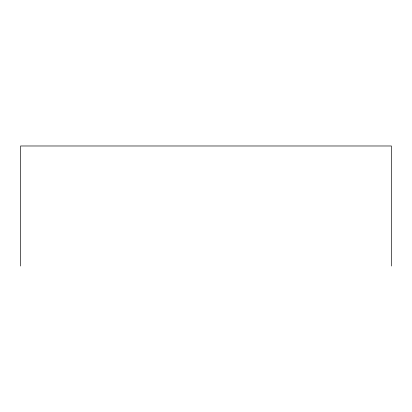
<?xml version="1.0" encoding="UTF-8"?>
<svg xmlns="http://www.w3.org/2000/svg" width="412" height="412" viewBox="0 0 412 412"><rect width="100%" height="100%" fill="white"/><g stroke="black" fill="none" stroke-linecap="round" stroke-linejoin="round"><path stroke-width="0.62" d="M391.4 266.018L391.4 145.982L20.6 145.982L20.6 266.018"/></g></svg>
